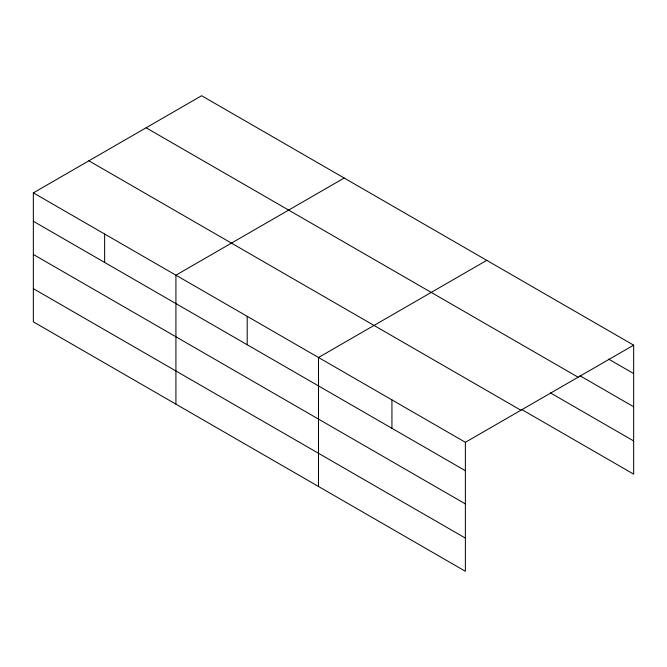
<?xml version="1.0" encoding="UTF-8"?>
<svg xmlns="http://www.w3.org/2000/svg" width="667" height="667" viewBox="0 0 667 667"><rect width="100%" height="100%" fill="white"/><g stroke="black" fill="none" stroke-linecap="round" stroke-linejoin="round"><path stroke-width="1" d="M33.35 192.871L465.383 442.296L465.383 571.277L33.35 321.844L33.35 192.871L201.617 95.723L633.65 345.156L633.65 474.129L521.694 409.496M344.189 178.031L175.921 275.179L175.921 404.16M486.76 260.347L318.493 357.495L318.493 486.476M465.383 442.296L633.65 345.156M608.571 359.088L633.65 373.562M579.906 375.721L633.65 406.753M146.09 127.781L578.122 377.214M550.35 392.855L633.65 440.945M88.878 160.805L520.91 410.238M33.35 221.277L465.383 470.71M33.35 254.469L465.383 503.902M33.35 288.661L465.383 538.094M391.938 399.9L391.938 428.306M247.207 316.333L247.207 344.747M104.636 234.025L104.636 262.431"/></g></svg>
